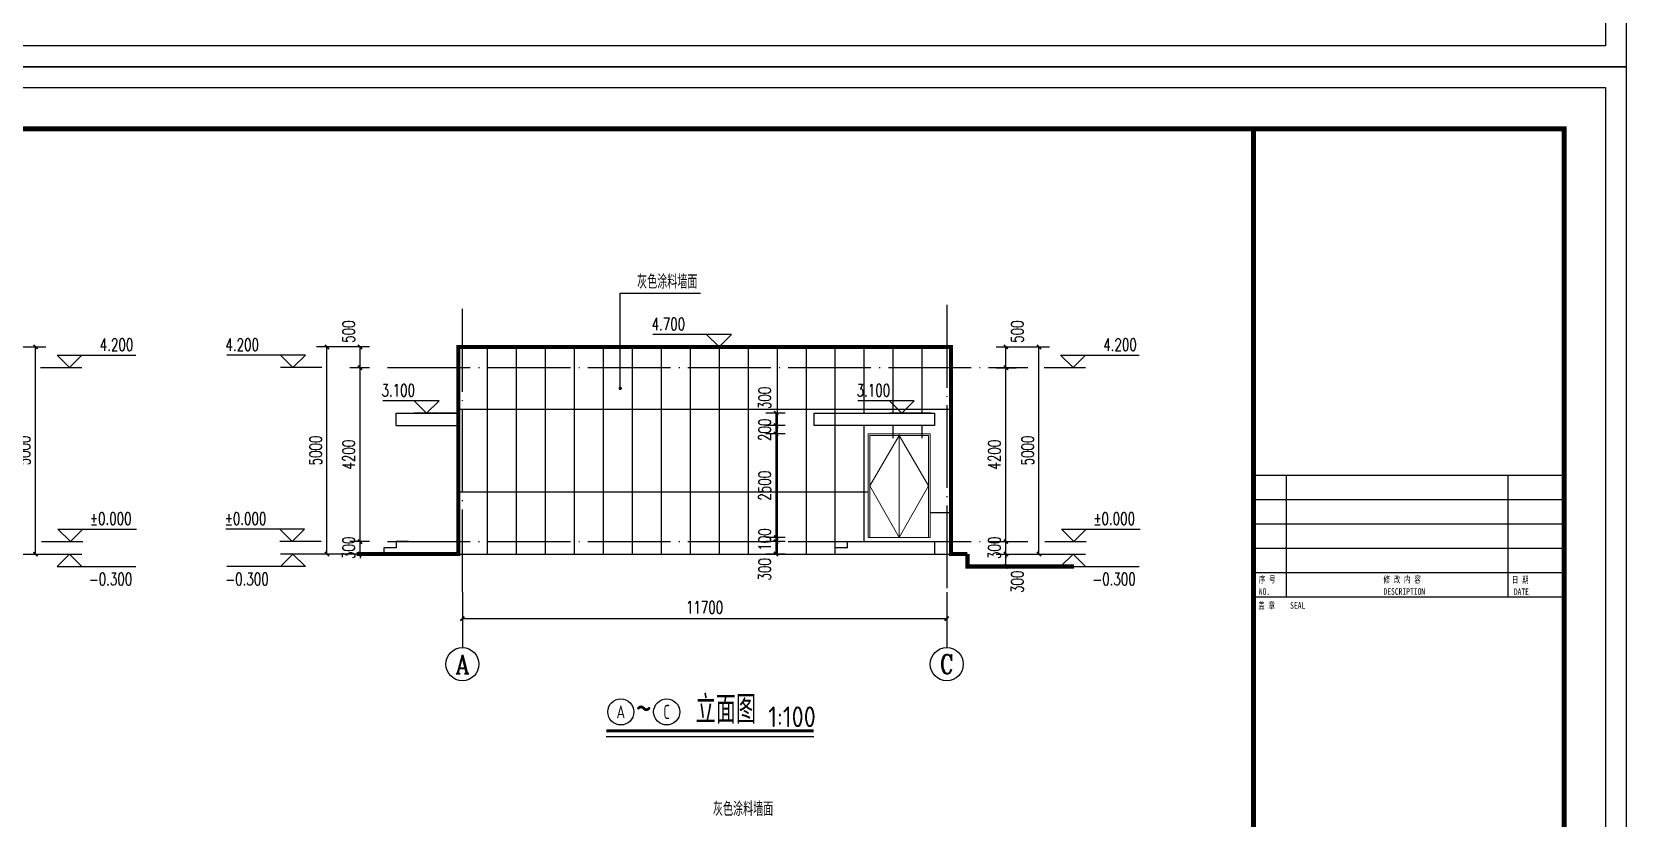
# Model space of a CAD drawing. Extents: x 17032 to 90126, y 10699 to 170399.
# Drawn here: x 51617 to 90126, y 35553 to 54538 of the extents above; entities that cross this region are included whole.
import ezdxf
from ezdxf.enums import TextEntityAlignment as Align

# ---------------------------------------------------------------- set-up
doc = ezdxf.new("R2010")
doc.units = 0
doc.header["$LTSCALE"] = 1000
doc.header["$MEASUREMENT"] = 0
doc.linetypes.add('DOTE', pattern=[2.42, 2, -0.2, 0.02, -0.2])
for name, color, linetype in [('2017_11-sheet-R$0$C-SHET-TTLB', 11, 'Continuous'), ('2017_11-sheet-R2$0$C-SHET-TTLB', 11, 'Continuous'), ('AXIS', 3, 'Continuous'), ('AXIS_TEXT', 7, 'Continuous'), ('C-SHET-TTLB', 11, 'Continuous'), ('DIM_ELEV', 3, 'Continuous'), ('DIM_LEAD', 3, 'Continuous'), ('DIM_SYMB', 3, 'Continuous'), ('DOTE', 1, 'Continuous'), ('PUB_DIM', 3, 'Continuous'), ('PUB_TEXT', 7, 'Continuous'), ('STAIR', 2, 'Continuous'), ('WALL', 9, 'Continuous'), ('除台阶$0$建-立面-划分', 5, 'Continuous')]:
    doc.layers.add(name, color=color, linetype=linetype)
doc.layers.add('WINDOW', color=4, linetype='Continuous', lineweight=9)
doc.styles.add('2017_11-sheet-R$0$SHEET-ECADI', font='simhei.ttf', dxfattribs={"width": 0.7})
doc.styles.add('2017_11-sheet-R2$0$SHEET-ECADI', font='simhei.ttf', dxfattribs={"width": 0.7})
doc.styles.add('_TCH_AXIS', font='COMPLEX', dxfattribs={"bigfont": 'GBCBIG'})
doc.styles.add('_TCH_DIM', font='SIMPLEX', dxfattribs={"bigfont": 'GBCBIG'})
doc.styles.add('_TCH_DIM_T3', font='SIMPLEX', dxfattribs={"width": 0.705882, "bigfont": 'GBCBIG'})
doc.styles.get("Standard").update_dxf_attribs({"font": 'gbenor.shx', "bigfont": 'gbcbig.shx'})
doc.dimstyles.new('_TCH_ARCH&&100', dxfattribs={"dimtxt": 297.5, "dimasz": 100, "dimexe": 250, "dimexo": 300, "dimgap": 126.25, "dimtad": 1, "dimdec": 0, "dimzin": 0, "dimdsep": 46, "dimtxsty": '_TCH_DIM_T3', "dimblk": 'ARCHTICK', "dimcen": 0.09, "dimclrt": 7, "dimazin": 2, "dimtfac": 1, "dimtdec": 0, "dimtix": 1, "dimtmove": 2, "dimatfit": 3, "dimfxl": 1, "dimtolj": 1, "dimtzin": 0, "dimarcsym": 0})

# ---------------------------------------------------------------- blocks, each defined once
blk = doc.blocks.new('2017_11-sheet-R', base_point=(415, 5))
at = {"layer": '2017_11-sheet-R$0$C-SHET-TTLB'}
blk.add_line((340, 292), (414.5, 292), dxfattribs=at)
at = {"layer": '2017_11-sheet-R$0$C-SHET-TTLB', "style": '2017_11-sheet-R$0$SHEET-ECADI', "width": 0.7}
blk.add_text('盖 章    SEAL', height=1.6, dxfattribs=at).set_placement((341.13, 289.12))
blk = doc.blocks.new('2017_11-sheet-R2', base_point=(415, 5))
at = {"layer": '2017_11-sheet-R2$0$C-SHET-TTLB'}
for p, q in [((340, 321.38), (414.5, 321.38)), ((347.91, 321.38), (347.91, 292)), ((401.42, 321.38), (401.42, 292)), ((340, 315.5), (414.5, 315.5)), ((340, 309.63), (414.5, 309.63)), ((340, 303.75), (414.5, 303.75)), ((340, 297.88), (414.5, 297.88)), ((340, 292), (414.5, 292))]:
    blk.add_line(p, q, dxfattribs=at)
at = {"layer": '2017_11-sheet-R2$0$C-SHET-TTLB', "style": '2017_11-sheet-R2$0$SHEET-ECADI', "width": 0.7}
for s, p in [('序 号', (341.27, 295.38)), ('修 改 内 容', (371.39, 295.38)), ('日 期', (402.4, 295.3)), ('NO.', (341.27, 292.47)), ('DESCRIPTION', (371.39, 292.47)), ('DATE', (402.87, 292.4))]:
    blk.add_text(s, height=1.6, dxfattribs=at).set_placement(p)
blk = doc.blocks.new('tukuang')
at = {"layer": 'C-SHET-TTLB'}
for points in [[(75902, 21920), (75902, -21080), (15502, -21080), (15502, 21920)], [(75402, 21420), (75402, -20580), (16002, -20580), (16002, 21420)]]:
    blk.add_lwpolyline(points, close=True, dxfattribs=at)
at = {"layer": 'C-SHET-TTLB', "const_width": 120}
blk.add_lwpolyline([(17842, 20420), (74402, 20420), (74402, -19580), (17842, -19580)], close=True, dxfattribs=at)
at = {"layer": 'C-SHET-TTLB'}
blk.add_lwpolyline([(66902, 20420, 120, 120, 0), (66902, -19580, 90, 90, 0)], format="xyseb", dxfattribs=at)
at = {"layer": 'C-SHET-TTLB', "xscale": 100, "yscale": 100, "zscale": 100}
for name in ['2017_11-sheet-R2', '2017_11-sheet-R']:
    blk.add_blockref(name, (74402, -19580), dxfattribs=at)
blk = doc.blocks.new('_ArchTick')
at = {"color": 0, "linetype": 'ByBlock', "const_width": 0.4}
blk.add_lwpolyline([(-0.5, -0.5), (0.5, 0.5)], dxfattribs=at)
blk = doc.blocks.new('*D21')
at = {"layer": 'Defpoints', "color": 0}
for p in [(74886, 46930), (75944, 46930), (74886, 41930)]:
    blk.add_point(p, dxfattribs=at)
at = {"layer": 'PUB_DIM', "color": 0, "lineweight": -2}
for p, q in [((75186, 46930), (76194, 46930)), ((75944, 41930), (75944, 46930)), ((75186, 41930), (76194, 41930))]:
    blk.add_line(p, q, dxfattribs=at)
at = {"layer": 'PUB_DIM', "color": 0, "lineweight": -2, "xscale": 100, "yscale": 100, "zscale": 100}
for p, rotation in [((75944, 46930), 90), ((75944, 41930), 270)]:
    blk.add_blockref('_ArchTick', p, dxfattribs=dict(at, rotation=rotation))
at = {"layer": 'PUB_DIM', "color": 7, "insert": (75669, 44430), "char_height": 297.5, "attachment_point": 5, "rotation": 90, "style": '_TCH_DIM_T3'}
blk.add_mtext('\\A1;5000', dxfattribs=at)
blk = doc.blocks.new('*D22')
at = {"layer": 'Defpoints', "color": 0}
for p in [(74613, 41930), (74613, 41630), (75144, 41930)]:
    blk.add_point(p, dxfattribs=at)
at = {"layer": 'PUB_DIM', "color": 0, "lineweight": -2}
for p, q in [((74913, 41930), (75394, 41930)), ((74913, 41630), (75394, 41630)), ((75144, 41630), (75144, 41930))]:
    blk.add_line(p, q, dxfattribs=at)
at = {"layer": 'PUB_DIM', "color": 0, "lineweight": -2, "xscale": 100, "yscale": 100, "zscale": 100}
for p, rotation in [((75144, 41930), 90), ((75144, 41630), 270)]:
    blk.add_blockref('_ArchTick', p, dxfattribs=dict(at, rotation=rotation))
at = {"layer": 'PUB_DIM', "color": 7, "insert": (75419, 41260), "char_height": 297.5, "attachment_point": 5, "rotation": 90, "style": '_TCH_DIM_T3'}
blk.add_mtext('\\A1;300', dxfattribs=at)
blk = doc.blocks.new('*D23')
at = {"layer": 'Defpoints', "color": 0}
for p in [(74613, 42230), (75144, 42230), (74613, 41930)]:
    blk.add_point(p, dxfattribs=at)
at = {"layer": 'PUB_DIM', "color": 0, "lineweight": -2}
for p, q in [((74913, 42230), (75394, 42230)), ((75144, 42230), (75144, 42330)), ((75144, 41930), (75144, 42230)), ((74913, 41930), (75394, 41930)), ((75144, 41930), (75144, 41830))]:
    blk.add_line(p, q, dxfattribs=at)
at = {"layer": 'PUB_DIM', "color": 0, "lineweight": -2, "xscale": 100, "yscale": 100, "zscale": 100}
for p, rotation in [((75144, 42230), 270), ((75144, 41930), 90)]:
    blk.add_blockref('_ArchTick', p, dxfattribs=dict(at, rotation=rotation))
at = {"layer": 'PUB_DIM', "color": 7, "insert": (74869, 42080), "char_height": 297.5, "attachment_point": 5, "rotation": 90, "style": '_TCH_DIM_T3'}
blk.add_mtext('\\A1;300', dxfattribs=at)
blk = doc.blocks.new('*D24')
at = {"layer": 'Defpoints', "color": 0}
for p in [(74613, 46430), (75144, 46430), (74613, 42230)]:
    blk.add_point(p, dxfattribs=at)
at = {"layer": 'PUB_DIM', "color": 0, "lineweight": -2}
for p, q in [((74913, 46430), (75394, 46430)), ((75144, 42230), (75144, 46430)), ((74913, 42230), (75394, 42230))]:
    blk.add_line(p, q, dxfattribs=at)
at = {"layer": 'PUB_DIM', "color": 0, "lineweight": -2, "xscale": 100, "yscale": 100, "zscale": 100}
for p, rotation in [((75144, 46430), 90), ((75144, 42230), 270)]:
    blk.add_blockref('_ArchTick', p, dxfattribs=dict(at, rotation=rotation))
at = {"layer": 'PUB_DIM', "color": 7, "insert": (74869, 44330), "char_height": 297.5, "attachment_point": 5, "rotation": 90, "style": '_TCH_DIM_T3'}
blk.add_mtext('\\A1;4200', dxfattribs=at)
blk = doc.blocks.new('*D25')
at = {"layer": 'Defpoints', "color": 0}
for p in [(74613, 46930), (75144, 46930), (74613, 46430)]:
    blk.add_point(p, dxfattribs=at)
at = {"layer": 'PUB_DIM', "color": 0, "lineweight": -2}
for p, q in [((74913, 46930), (75394, 46930)), ((75144, 46430), (75144, 46930)), ((74913, 46430), (75394, 46430))]:
    blk.add_line(p, q, dxfattribs=at)
at = {"layer": 'PUB_DIM', "color": 0, "lineweight": -2, "xscale": 100, "yscale": 100, "zscale": 100}
for p, rotation in [((75144, 46930), 90), ((75144, 46430), 270)]:
    blk.add_blockref('_ArchTick', p, dxfattribs=dict(at, rotation=rotation))
at = {"layer": 'PUB_DIM', "color": 7, "insert": (75419, 47300), "char_height": 297.5, "attachment_point": 5, "rotation": 90, "style": '_TCH_DIM_T3'}
blk.add_mtext('\\A1;500', dxfattribs=at)
blk = doc.blocks.new('*D26')
at = {"layer": 'Defpoints', "color": 0}
for p in [(58745, 46930), (59804, 46930), (59804, 41930)]:
    blk.add_point(p, dxfattribs=at)
at = {"layer": 'PUB_DIM', "color": 0, "lineweight": -2}
for p, q in [((59504, 46930), (58495, 46930)), ((58745, 41930), (58745, 46930)), ((59504, 41930), (58495, 41930))]:
    blk.add_line(p, q, dxfattribs=at)
at = {"layer": 'PUB_DIM', "color": 0, "lineweight": -2, "xscale": 100, "yscale": 100, "zscale": 100}
for p, rotation in [((58745, 46930), 90), ((58745, 41930), 270)]:
    blk.add_blockref('_ArchTick', p, dxfattribs=dict(at, rotation=rotation))
at = {"layer": 'PUB_DIM', "color": 7, "insert": (58470, 44430), "char_height": 297.5, "attachment_point": 5, "rotation": 90, "style": '_TCH_DIM_T3'}
blk.add_mtext('\\A1;5000', dxfattribs=at)
blk = doc.blocks.new('*D27')
at = {"layer": 'Defpoints', "color": 0}
for p in [(59545, 42230), (60076, 42230), (60076, 41930)]:
    blk.add_point(p, dxfattribs=at)
at = {"layer": 'PUB_DIM', "color": 0, "lineweight": -2}
for p, q in [((59776, 42230), (59295, 42230)), ((59545, 42230), (59545, 42330)), ((59545, 41930), (59545, 42230)), ((59776, 41930), (59295, 41930)), ((59545, 41930), (59545, 41830))]:
    blk.add_line(p, q, dxfattribs=at)
at = {"layer": 'PUB_DIM', "color": 0, "lineweight": -2, "xscale": 100, "yscale": 100, "zscale": 100}
for p, rotation in [((59545, 42230), 270), ((59545, 41930), 90)]:
    blk.add_blockref('_ArchTick', p, dxfattribs=dict(at, rotation=rotation))
at = {"layer": 'PUB_DIM', "color": 7, "insert": (59270, 42080), "char_height": 297.5, "attachment_point": 5, "rotation": 90, "style": '_TCH_DIM_T3'}
blk.add_mtext('\\A1;300', dxfattribs=at)
blk = doc.blocks.new('*D28')
at = {"layer": 'Defpoints', "color": 0}
for p in [(59545, 46430), (60076, 46430), (60076, 42230)]:
    blk.add_point(p, dxfattribs=at)
at = {"layer": 'PUB_DIM', "color": 0, "lineweight": -2}
for p, q in [((59776, 46430), (59295, 46430)), ((59545, 42230), (59545, 46430)), ((59776, 42230), (59295, 42230))]:
    blk.add_line(p, q, dxfattribs=at)
at = {"layer": 'PUB_DIM', "color": 0, "lineweight": -2, "xscale": 100, "yscale": 100, "zscale": 100}
for p, rotation in [((59545, 46430), 90), ((59545, 42230), 270)]:
    blk.add_blockref('_ArchTick', p, dxfattribs=dict(at, rotation=rotation))
at = {"layer": 'PUB_DIM', "color": 7, "insert": (59270, 44330), "char_height": 297.5, "attachment_point": 5, "rotation": 90, "style": '_TCH_DIM_T3'}
blk.add_mtext('\\A1;4200', dxfattribs=at)
blk = doc.blocks.new('*D29')
at = {"layer": 'Defpoints', "color": 0}
for p in [(59545, 46930), (60076, 46930), (60076, 46430)]:
    blk.add_point(p, dxfattribs=at)
at = {"layer": 'PUB_DIM', "color": 0, "lineweight": -2}
for p, q in [((59776, 46930), (59295, 46930)), ((59545, 46430), (59545, 46930)), ((59776, 46430), (59295, 46430))]:
    blk.add_line(p, q, dxfattribs=at)
at = {"layer": 'PUB_DIM', "color": 0, "lineweight": -2, "xscale": 100, "yscale": 100, "zscale": 100}
for p, rotation in [((59545, 46930), 90), ((59545, 46430), 270)]:
    blk.add_blockref('_ArchTick', p, dxfattribs=dict(at, rotation=rotation))
at = {"layer": 'PUB_DIM', "color": 7, "insert": (59270, 47300), "char_height": 297.5, "attachment_point": 5, "rotation": 90, "style": '_TCH_DIM_T3'}
blk.add_mtext('\\A1;500', dxfattribs=at)
blk = doc.blocks.new('*D30')
at = {"layer": 'Defpoints', "color": 0}
for p in [(50647, 46930), (51705, 46930), (50647, 41930)]:
    blk.add_point(p, dxfattribs=at)
at = {"layer": 'PUB_DIM', "color": 0, "lineweight": -2}
for p, q in [((50947, 46930), (51955, 46930)), ((51705, 41930), (51705, 46930)), ((50947, 41930), (51955, 41930))]:
    blk.add_line(p, q, dxfattribs=at)
at = {"layer": 'PUB_DIM', "color": 0, "lineweight": -2, "xscale": 100, "yscale": 100, "zscale": 100}
for p, rotation in [((51705, 46930), 90), ((51705, 41930), 270)]:
    blk.add_blockref('_ArchTick', p, dxfattribs=dict(at, rotation=rotation))
at = {"layer": 'PUB_DIM', "color": 7, "insert": (51430, 44430), "char_height": 297.5, "attachment_point": 5, "rotation": 90, "style": '_TCH_DIM_T3'}
blk.add_mtext('\\A1;5000', dxfattribs=at)
blk = doc.blocks.new('*D139')
at = {"layer": 'Defpoints', "color": 0}
for p in [(69593, 42230), (70116, 42230), (70116, 41930)]:
    blk.add_point(p, dxfattribs=at)
at = {"layer": 'PUB_DIM', "color": 0, "lineweight": -2}
for p, q in [((69816, 42230), (69343, 42230)), ((69593, 41930), (69593, 42230)), ((69816, 41930), (69343, 41930))]:
    blk.add_line(p, q, dxfattribs=at)
at = {"layer": 'PUB_DIM', "color": 0, "lineweight": -2, "xscale": 100, "yscale": 100, "zscale": 100}
for p, rotation in [((69593, 42230), 90), ((69593, 41930), 270)]:
    blk.add_blockref('_ArchTick', p, dxfattribs=dict(at, rotation=rotation))
at = {"layer": 'PUB_DIM', "color": 7, "insert": (69318, 41560), "char_height": 297.5, "attachment_point": 5, "rotation": 90, "style": '_TCH_DIM_T3'}
blk.add_mtext('\\A1;300', dxfattribs=at)
blk = doc.blocks.new('*D140')
at = {"layer": 'Defpoints', "color": 0}
for p in [(69593, 42330), (70116, 42330), (70116, 42230)]:
    blk.add_point(p, dxfattribs=at)
at = {"layer": 'PUB_DIM', "color": 0, "lineweight": -2}
for p, q in [((69593, 42330), (69593, 42430)), ((69816, 42330), (69343, 42330)), ((69816, 42230), (69343, 42230)), ((69593, 42230), (69593, 42330)), ((69593, 42230), (69593, 42130))]:
    blk.add_line(p, q, dxfattribs=at)
at = {"layer": 'PUB_DIM', "color": 0, "lineweight": -2, "xscale": 100, "yscale": 100, "zscale": 100}
for p, rotation in [((69593, 42330), 270), ((69593, 42230), 90)]:
    blk.add_blockref('_ArchTick', p, dxfattribs=dict(at, rotation=rotation))
at = {"layer": 'PUB_DIM', "color": 7, "insert": (69318, 42280), "char_height": 297.5, "attachment_point": 5, "rotation": 90, "style": '_TCH_DIM_T3'}
blk.add_mtext('\\A1;100', dxfattribs=at)
blk = doc.blocks.new('*D141')
at = {"layer": 'Defpoints', "color": 0}
for p in [(69593, 44830), (70116, 44830), (70116, 42330)]:
    blk.add_point(p, dxfattribs=at)
at = {"layer": 'PUB_DIM', "color": 0, "lineweight": -2}
for p, q in [((69816, 44830), (69343, 44830)), ((69593, 42330), (69593, 44830)), ((69816, 42330), (69343, 42330))]:
    blk.add_line(p, q, dxfattribs=at)
at = {"layer": 'PUB_DIM', "color": 0, "lineweight": -2, "xscale": 100, "yscale": 100, "zscale": 100}
for p, rotation in [((69593, 44830), 90), ((69593, 42330), 270)]:
    blk.add_blockref('_ArchTick', p, dxfattribs=dict(at, rotation=rotation))
at = {"layer": 'PUB_DIM', "color": 7, "insert": (69318, 43580), "char_height": 297.5, "attachment_point": 5, "rotation": 90, "style": '_TCH_DIM_T3'}
blk.add_mtext('\\A1;2500', dxfattribs=at)
blk = doc.blocks.new('*D142')
at = {"layer": 'Defpoints', "color": 0}
for p in [(69593, 45030), (70116, 45030), (70116, 44830)]:
    blk.add_point(p, dxfattribs=at)
at = {"layer": 'PUB_DIM', "color": 0, "lineweight": -2}
for p, q in [((69593, 45030), (69593, 45130)), ((69816, 45030), (69343, 45030)), ((69816, 44830), (69343, 44830)), ((69593, 44830), (69593, 45030)), ((69593, 44830), (69593, 44730))]:
    blk.add_line(p, q, dxfattribs=at)
at = {"layer": 'PUB_DIM', "color": 0, "lineweight": -2, "xscale": 100, "yscale": 100, "zscale": 100}
for p, rotation in [((69593, 45030), 270), ((69593, 44830), 90)]:
    blk.add_blockref('_ArchTick', p, dxfattribs=dict(at, rotation=rotation))
at = {"layer": 'PUB_DIM', "color": 7, "insert": (69318, 44930), "char_height": 297.5, "attachment_point": 5, "rotation": 90, "style": '_TCH_DIM_T3'}
blk.add_mtext('\\A1;200', dxfattribs=at)
blk = doc.blocks.new('*D143')
at = {"layer": 'Defpoints', "color": 0}
for p in [(69593, 45330), (70116, 45330), (70116, 45030)]:
    blk.add_point(p, dxfattribs=at)
at = {"layer": 'PUB_DIM', "color": 0, "lineweight": -2}
for p, q in [((69816, 45330), (69343, 45330)), ((69593, 45030), (69593, 45330)), ((69816, 45030), (69343, 45030))]:
    blk.add_line(p, q, dxfattribs=at)
at = {"layer": 'PUB_DIM', "color": 0, "lineweight": -2, "xscale": 100, "yscale": 100, "zscale": 100}
for p, rotation in [((69593, 45330), 90), ((69593, 45030), 270)]:
    blk.add_blockref('_ArchTick', p, dxfattribs=dict(at, rotation=rotation))
at = {"layer": 'PUB_DIM', "color": 7, "insert": (69318, 45700), "char_height": 297.5, "attachment_point": 5, "rotation": 90, "style": '_TCH_DIM_T3'}
blk.add_mtext('\\A1;300', dxfattribs=at)
blk = doc.blocks.new('*D154')
at = {"layer": 'AXIS', "color": 0, "lineweight": -2}
for p, q in [((62016, 40709), (62016, 40120)), ((73716, 40709), (73716, 40120)), ((62016, 40370), (73716, 40370))]:
    blk.add_line(p, q, dxfattribs=at)
at = {"layer": 'Defpoints', "color": 0}
for p in [(62016, 41009), (73716, 41009), (73716, 40370)]:
    blk.add_point(p, dxfattribs=at)
at = {"layer": 'AXIS', "color": 0, "lineweight": -2, "xscale": 100, "yscale": 100, "zscale": 100, "rotation": 180}
blk.add_blockref('_ArchTick', (62016, 40370), dxfattribs=at)
at = {"layer": 'AXIS', "color": 0, "lineweight": -2, "xscale": 100, "yscale": 100, "zscale": 100}
blk.add_blockref('_ArchTick', (73716, 40370), dxfattribs=at)
at = {"layer": 'AXIS', "color": 7, "insert": (67866, 40645), "char_height": 297.5, "attachment_point": 5, "style": '_TCH_DIM_T3'}
blk.add_mtext('\\A1;11700', dxfattribs=at)

msp = doc.modelspace()

# ---------------------------------------------------------------- linework, layer by layer
at = {"layer": 'AXIS'}
for p, q in [((62016.3, 41009.2), (62016.3, 39670.3)), ((73716.3, 41009.2), (73716.3, 39670.3))]:
    msp.add_line(p, q, dxfattribs=at)
for centre in [(62016.3, 39270.3), (73716.3, 39270.3)]:
    msp.add_circle(centre, 400, dxfattribs=at)
at = {"layer": 'DIM_ELEV'}
for p, q in [((68516.3, 47230.3), (66616.3, 47230.3)), ((68216.3, 46930.3), (67916.3, 47230.3)), ((68216.3, 46930.3), (68516.3, 47230.3)), ((52527.5, 46430.3), (52227.5, 46730.3)), ((52227.5, 46730.3), (54127.5, 46730.3)), ((52527.5, 46430.3), (52827.5, 46730.3)), ((58223.3, 46730.3), (56323.3, 46730.3)), ((57923.3, 46430.3), (57623.3, 46730.3)), ((57923.3, 46430.3), (58223.3, 46730.3)), ((68916.3, 46930.3), (67916.3, 46930.3)), ((76766.4, 46430.3), (76466.4, 46730.3)), ((76466.4, 46730.3), (78366.4, 46730.3)), ((76766.4, 46430.3), (77066.4, 46730.3)), ((51827.5, 46430.3), (52827.5, 46430.3)), ((58623.3, 46430.3), (57623.3, 46430.3)), ((76066.4, 46430.3), (77066.4, 46430.3)), ((61451.9, 45630.3), (60091.6, 45630.3)), ((61151.9, 45330.3), (60851.9, 45630.3)), ((61151.9, 45330.3), (61451.9, 45630.3)), ((72929.4, 45630.3), (71569.1, 45630.3)), ((72629.4, 45330.3), (72329.4, 45630.3)), ((72629.4, 45330.3), (72929.4, 45630.3)), ((61851.9, 45330.3), (60851.9, 45330.3)), ((73329.4, 45330.3), (72329.4, 45330.3)), ((52547.2, 42230.3), (52247.2, 42530.3)), ((52247.2, 42530.3), (54147.2, 42530.3)), ((52547.2, 42230.3), (52847.2, 42530.3)), ((58203.6, 42530.3), (56303.6, 42530.3)), ((57903.6, 42230.3), (57603.6, 42530.3)), ((57903.6, 42230.3), (58203.6, 42530.3)), ((76786.1, 42230.3), (76486.1, 42530.3)), ((76486.1, 42530.3), (78386.1, 42530.3)), ((76786.1, 42230.3), (77086.1, 42530.3)), ((51847.2, 42230.3), (52847.2, 42230.3)), ((58603.6, 42230.3), (57603.6, 42230.3)), ((76086.1, 42230.3), (77086.1, 42230.3)), ((51827.5, 41930.3), (52827.5, 41930.3)), ((52527.5, 41930.3), (52227.5, 41630.3)), ((52227.5, 41630.3), (54127.5, 41630.3)), ((52527.5, 41930.3), (52827.5, 41630.3)), ((58223.3, 41630.3), (56323.3, 41630.3)), ((57923.3, 41930.3), (57623.3, 41630.3)), ((58623.3, 41930.3), (57623.3, 41930.3)), ((57923.3, 41930.3), (58223.3, 41630.3)), ((76066.4, 41930.3), (77066.4, 41930.3)), ((76766.4, 41930.3), (76466.4, 41630.3)), ((76466.4, 41630.3), (78366.4, 41630.3)), ((76766.4, 41930.3), (77066.4, 41630.3))]:
    msp.add_line(p, q, dxfattribs=at)
at = {"layer": 'DIM_LEAD'}
for p, q in [((65829.1, 45930.3), (65829.1, 48232.2)), ((65829.1, 48232.2), (67770.3, 48232.2))]:
    msp.add_line(p, q, dxfattribs=at)
at = {"layer": 'DIM_LEAD', "const_width": 40}
msp.add_lwpolyline([(65829.1, 45910.3, 1), (65829.1, 45950.3, 1)], format="xyb", close=True, dxfattribs=at)
at = {"layer": 'DIM_SYMB', "linetype": 'ByBlock', "const_width": 70}
msp.add_lwpolyline([(65492.8, 37662), (70504.4, 37662)], dxfattribs=at)
at = {"layer": 'DIM_SYMB', "linetype": 'ByBlock'}
msp.add_lwpolyline([(65492.8, 37522), (70504.4, 37522)], dxfattribs=at)
at = {"layer": 'DOTE', "linetype": 'DOTE'}
for p, q in [((62016.3, 41009.2), (62016.3, 47945.7)), ((73716.3, 47945.7), (73716.3, 41009.2)), ((60205.6, 46430.3), (75678.4, 46430.3)), ((60205.6, 42230.3), (75678.4, 42230.3))]:
    msp.add_line(p, q, dxfattribs=at)
at = {"layer": 'PUB_TEXT', "linetype": 'ByBlock'}
for centre in [(65842.8, 38117), (66951.1, 38117)]:
    msp.add_circle(centre, 315, dxfattribs=at)
at = {"layer": 'STAIR'}
for p, q in [((60416.3, 45330.3), (61916.3, 45330.3)), ((60416.3, 45030.3), (60416.3, 45330.3)), ((70516.3, 45030.3, 0), (70516.3, 45330.3, 0)), ((70516.3, 45330.3, 0), (73416.3, 45330.3, 0)), ((73416.3, 45330.3, 0), (73416.3, 45030.3, 0)), ((60416.3, 45030.3), (61916.3, 45030.3)), ((73416.3, 45030.3, 0), (70516.3, 45030.3)), ((60416.3, 42230.3), (61916.3, 42230.3)), ((71316.3, 42080.3), (71316.3, 42230.3)), ((71316.3, 42230.3), (73416.3, 42230.3)), ((73416.3, 42230.3), (73416.3, 41930.3))]:
    msp.add_line(p, q, dxfattribs=at)
for points in [[(60716.3, 42230.3), (60416.3, 42230.3), (60416.3, 42080.3), (60116.3, 42080.3), (60116.3, 41930.3)], [(71316.3, 42080.3), (71016.3, 42080.3), (71016.3, 41930.3)]]:
    msp.add_lwpolyline(points, dxfattribs=at)
at = {"layer": 'WALL'}
for p, q in [((61916.3, 46930.3), (73816.3, 46930.3)), ((61916.3, 41930.3), (73816.3, 41930.3))]:
    msp.add_line(p, q, dxfattribs=at)
at = {"layer": 'WALL', "const_width": 100}
for points in [[(59462.3, 41930.3), (61916.3, 41930.3), (61916.3, 46930.3), (73816.3, 46930.3), (73816.3, 41930.3), (74216.3, 41930.3)], [(74216.3, 41930.3), (74216.3, 41630.3), (76792.3, 41630.3)]]:
    msp.add_lwpolyline(points, dxfattribs=at)
at = {"layer": 'WALL'}
for points in [[(61916.3, 46930.3), (61916.3, 42230.3), (61916.3, 41930.3), (60225.3, 41930.3)], [(73816.3, 46930.3), (73816.3, 41930.3), (74216.3, 41930.3)]]:
    msp.add_lwpolyline(points, dxfattribs=at)
at = {"layer": 'WINDOW', "linetype": 'ByBlock'}
for p, q in [((71816.3, 44830.3), (71816.3, 42330.3)), ((71816.3, 44830.3), (73316.3, 44830.3)), ((71856.3, 44790.3), (73276.3, 44790.3)), ((71856.3, 44790.3), (71856.3, 42330.3)), ((72566.3, 44830.3), (72566.3, 42330.3)), ((73276.3, 44790.3), (73276.3, 42330.3)), ((73316.3, 44830.3), (73316.3, 42330.3)), ((71816.3, 42330.3), (73316.3, 42330.3))]:
    msp.add_line(p, q, dxfattribs=at)
for points in [[(72566.3, 44790.3), (71856.3, 43580.3), (72566.3, 42330.3)], [(72566.3, 42330.3), (73276.3, 43580.3), (72566.3, 44790.3)]]:
    msp.add_lwpolyline(points, dxfattribs=at)
at = {"layer": '除台阶$0$建-立面-划分', "ltscale": 1000}
for p, q in [((62616.3, 46930.3), (62616.3, 41930.3)), ((63316.3, 46930.3), (63316.3, 41930.3)), ((64016.3, 46930.3), (64016.3, 41930.3)), ((64716.3, 46930.3), (64716.3, 41930.3)), ((65416.3, 46930.3), (65416.3, 41930.3)), ((66116.3, 46930.3), (66116.3, 41930.3)), ((66816.3, 46930.3), (66816.3, 41930.3)), ((67516.3, 46930.3), (67516.3, 41930.3)), ((68216.3, 46930.3), (68216.3, 41930.3)), ((68916.3, 46930.3), (68916.3, 41930.3)), ((69616.3, 46930.3), (69616.3, 41930.3)), ((70316.3, 46930.3), (70316.3, 41930.3)), ((71016.3, 46930.3), (71016.3, 41930.3)), ((71716.3, 46930.3), (71716.3, 45330.3)), ((72416.3, 46930.3), (72416.3, 45330.3)), ((73116.3, 46930.3), (73116.3, 45330.3)), ((73816.3, 46930.3), (73816.3, 41930.3)), ((61916.3, 45430.3, 0), (73816.3, 45430.3, 0)), ((71716.3, 45030.3), (71716.3, 42230.3)), ((72416.3, 45030.3), (72416.3, 44730.3)), ((73116.3, 45030.3), (73116.3, 44730.3)), ((61916.3, 43430.3, 0), (71816.3, 43430.3, 0)), ((73316.3, 42930.3, 0), (73816.3, 42930.3, 0))]:
    msp.add_line(p, q, dxfattribs=at)

# ---------------------------------------------------------------- block references
at = {"layer": 'C-SHET-TTLB'}
for p in [(14224.3, 74778.3), (14224.3, 31778.3)]:
    msp.add_blockref('tukuang', p, dxfattribs=at)

# ---------------------------------------------------------------- texts
at = {"layer": 'AXIS_TEXT', "style": '_TCH_AXIS'}
for s, height, p, p2 in [('A', 445.4, (61846.6, 39047.6), (62186, 39047.6)), ('C', 455.7, (73553.6, 39042.5), (73879.1, 39042.5))]:
    msp.add_text(s, height=height, dxfattribs=at).set_placement(p, p2, align=Align.FIT)
at = {"layer": 'PUB_TEXT'}
for p in [(66235.5, 48337.2), (68067.3, 35605.9)]:
    msp.add_text('灰色涂料墙面', height=337.59, dxfattribs=at).set_placement(p)
at = {"layer": 'PUB_TEXT', "style": '_TCH_DIM', "width": 0.705882}
for s, p in [('4.700', (66586.3, 47335.3)), ('4.200', (53257.5, 46835.3)), ('4.200', (56293.3, 46835.3)), ('4.200', (77496.4, 46835.3)), ('3.100', (60061.6, 45735.3)), ('3.100', (71539.1, 45735.3)), ('%%P0.000', (53017.2, 42635.3)), ('%%P0.000', (56273.6, 42635.3)), ('%%P0.000', (77256.1, 42635.3)), ('-0.300', (52997.5, 41175.3)), ('-0.300', (56293.3, 41175.3)), ('-0.300', (77236.4, 41175.3))]:
    msp.add_text(s, height=297.5, dxfattribs=at).set_placement(p)
at = {"layer": 'PUB_TEXT', "linetype": 'ByBlock'}
for s, height, p in [('立面图', 675.18, (67651.1, 37837)), ('~', 700, (66192.8, 37837)), ('1:100', 500, (69404.1, 37749.7))]:
    msp.add_text(s, height=height, dxfattribs=at).set_placement(p)
for s, height, width, p, p2 in [('A', 314.5, 0.888889, (65737.9, 37959.7), (65947.6, 37959.7)), ('C', 344.8, 0.770842, (66873.6, 37944.6), (67028.6, 37944.6))]:
    msp.add_text(s, height=height, dxfattribs=dict(at, width=width)).set_placement(p, p2, align=Align.FIT)

# ---------------------------------------------------------------- dimensions: what is measured, and where the dimension line sits
at = {"layer": 'AXIS'}
dim = msp.add_aligned_dim(p1=(62016.3, 41009.2), p2=(73716.3, 41009.2), distance=-638.8, dimstyle='_TCH_ARCH&&100', dxfattribs=at)
dim.commit()
dim.dimension.update_dxf_attribs({"geometry": '*D154', "text_midpoint": (67866.3, 40645.3)})
at = {"layer": 'PUB_DIM'}
for base, p1, p2, picture, middle in [((59545.3, 46930.3), (60076.4, 46430.3), (60076.4, 46930.3), '*D29', (59270.3, 47300.3)), ((75144.4, 46930.3), (74613.4, 46430.3), (74613.4, 46930.3), '*D25', (75419.4, 47300.3)), ((75144.4, 41930.3), (74613.4, 41630.3), (74613.4, 41930.3), '*D22', (75419.4, 41260.3))]:
    dim = msp.add_linear_dim(base=base, p1=p1, p2=p2, angle=90, dimstyle='_TCH_ARCH&&100', dxfattribs=at)
    dim.commit()
    dim.dimension.update_dxf_attribs({"geometry": picture, "text_midpoint": middle, "dimtype": 129})
for p1, p2, distance, picture, middle in [((50646.6, 41930.3), (50646.6, 46930.3), -1058.8, '*D30', (51430.5, 44430.3)), ((59804.2, 41930.3), (59804.2, 46930.3), 1058.8, '*D26', (58470.3, 44430.3)), ((74885.6, 41930.3), (74885.6, 46930.3), -1058.8, '*D21', (75669.4, 44430.3)), ((60076.4, 42230.3), (60076.4, 46430.3), 531.1, '*D28', (59270.3, 44330.3)), ((74613.4, 42230.3), (74613.4, 46430.3), -531.1, '*D24', (74869.4, 44330.3)), ((60076.4, 41930.3), (60076.4, 42230.3), 531.1, '*D27', (59270.3, 42080.3)), ((74613.4, 41930.3), (74613.4, 42230.3), -531.1, '*D23', (74869.4, 42080.3))]:
    dim = msp.add_aligned_dim(p1=p1, p2=p2, distance=distance, dimstyle='_TCH_ARCH&&100', dxfattribs=at)
    dim.commit()
    dim.dimension.update_dxf_attribs({"geometry": picture, "text_midpoint": middle})
at = {"layer": 'PUB_DIM', "color": 6}
for base, p1, p2, picture, middle in [((69593.3, 45330.3), (70116.3, 45030.3), (70116.3, 45330.3), '*D143', (69318.3, 45700.3)), ((69593.3, 42230.3), (70116.3, 41930.3), (70116.3, 42230.3), '*D139', (69318.3, 41560.3))]:
    dim = msp.add_linear_dim(base=base, p1=p1, p2=p2, angle=90, dimstyle='_TCH_ARCH&&100', dxfattribs=at)
    dim.commit()
    dim.dimension.update_dxf_attribs({"geometry": picture, "text_midpoint": middle, "dimtype": 129})
for p1, p2, picture, middle in [((70116.3, 44830.3), (70116.3, 45030.3), '*D142', (69318.3, 44930.3)), ((70116.3, 42330.3), (70116.3, 44830.3), '*D141', (69318.3, 43580.3)), ((70116.3, 42230.3), (70116.3, 42330.3), '*D140', (69318.3, 42280.3))]:
    dim = msp.add_aligned_dim(p1=p1, p2=p2, distance=523.1, dimstyle='_TCH_ARCH&&100', dxfattribs=at)
    dim.commit()
    dim.dimension.update_dxf_attribs({"geometry": picture, "text_midpoint": middle})

doc.saveas('drawing.dxf')
